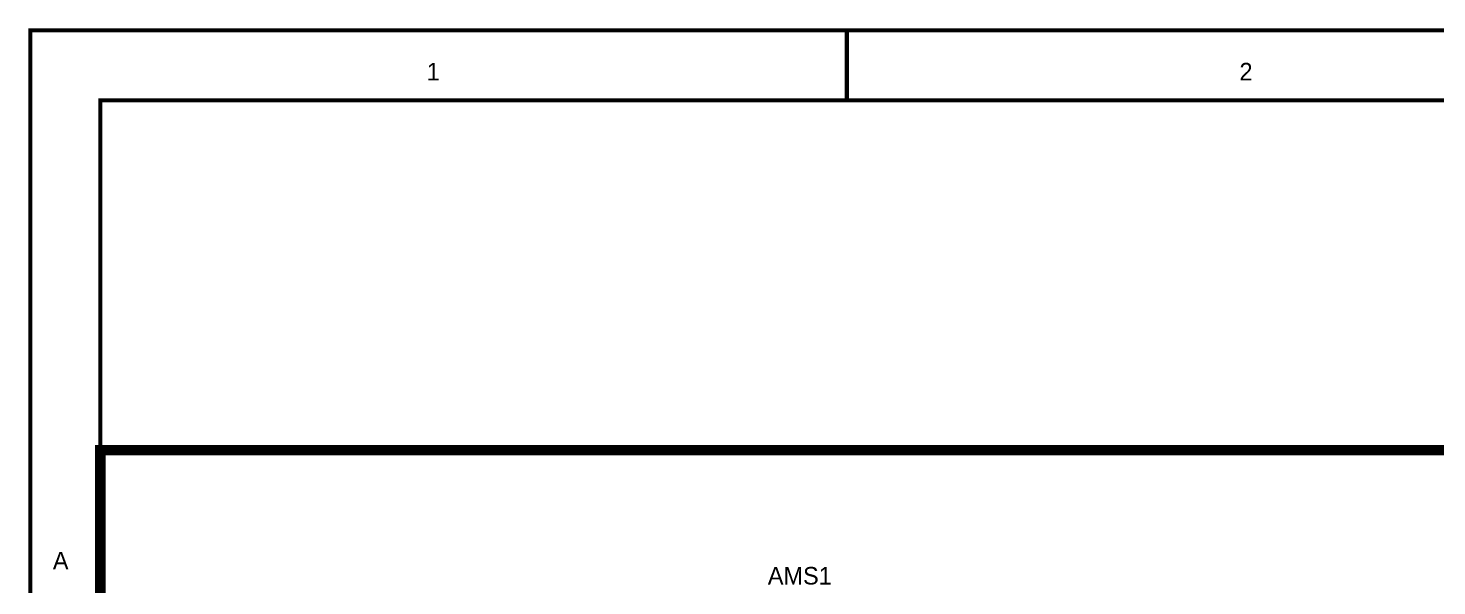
# Model space of a CAD drawing. Header units: millimetres. Extents: x 0 to 13.8, y 0 to 11.8.
# Drawn here: x -0.006 to 3.956, y 10.248 to 11.817 of the extents above; entities that cross this region are included whole.
import ezdxf

# ---------------------------------------------------------------- set-up
doc = ezdxf.new("R2010")
doc.units = ezdxf.units.MM
doc.header["$MEASUREMENT"] = 0
doc.layers.add('Sheet', color=255, linetype='Continuous')

msp = doc.modelspace()

# ---------------------------------------------------------------- linework, layer by layer
at = {"layer": 'Sheet'}
for points, const_width in [([(0, 11.811), (13.7795, 11.811), (13.7795, 0), (0, 0), (0, 11.811)], 0.0118), ([(0, 11.811), (0, 0), (13.7795, 0), (13.7795, 11.811), (0, 11.811), (0, 11.811)], 0.0039), ([(0.1971, 11.6139), (13.5829, 11.6139), (13.5829, 0.1967), (0.1971, 0.1967), (0.1971, 11.6139)], 0.0118), ([(0.1971, 11.6139), (0.1971, 0.1967), (13.5829, 0.1967), (13.5829, 11.6139), (0.1971, 11.6139), (0.1971, 11.6139)], 0.0039)]:
    msp.add_lwpolyline(points, close=True, dxfattribs=dict(at, const_width=const_width))
for points, const_width in [([(0, 11.811), (0.1971, 11.811)], 0.0118), ([(2.2966, 11.811), (2.2966, 11.6139)], 0.0118), ([(0.1971, 10.6297), (4.5279, 10.6297), (4.5279, 6.6926), (0.1971, 6.6926), (0.1971, 10.6297)], 0.0295)]:
    msp.add_lwpolyline(points, dxfattribs=dict(at, const_width=const_width))

# ---------------------------------------------------------------- texts
for s, height, p in [('1', 0.0494, (1.1148, 11.6699)), ('2', 0.0494, (3.4008, 11.6699)), ('A', 0.0494, (0.0635, 10.2941)), ('AMS1', 0.04939, (2.0743, 10.2517))]:
    msp.add_text(s, height=height, dxfattribs=at).set_placement(p)

doc.saveas('drawing.dxf')
